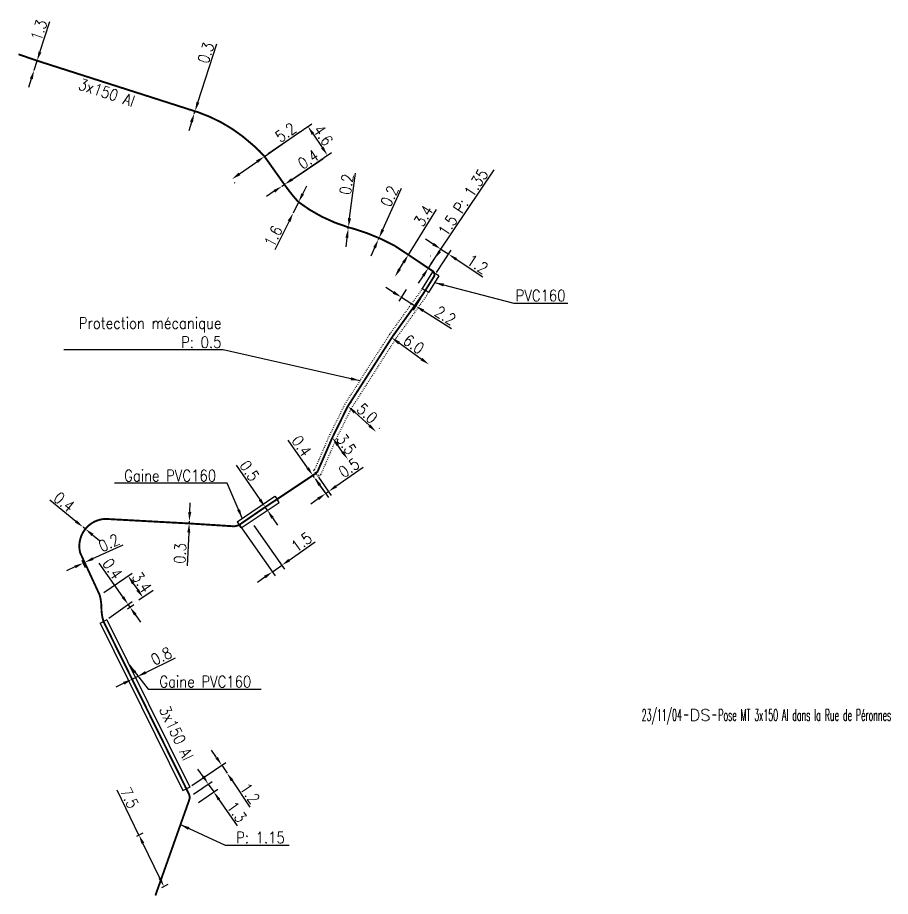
# Model space of a CAD drawing. Header units: millimetres. Extents: x 85000 to 86002, y 139000 to 139947.
# Drawn here: x 84999.9 to 85114.5, y 138999.9 to 139115.3 of the extents above; entities that cross this region are included whole.
import ezdxf
from ezdxf.enums import TextEntityAlignment as Align

# ---------------------------------------------------------------- set-up
doc = ezdxf.new("R2010")
doc.units = ezdxf.units.MM
doc.linetypes.add('DOT', pattern=[6.35, 0, -6.35])
doc.layers.get('0').update_dxf_attribs({"linetype": 'CONTINUOUS'})
doc.layers.get('DEFPOINTS').update_dxf_attribs({"linetype": 'CONTINUOUS'})
for name, color, linetype in [('M_100', 7, 'M_ST_6'), ('M_400', 7, 'CONTINUOUS'), ('M_420', 7, 'DOT'), ('M_910', 7, 'CONTINUOUS')]:
    doc.layers.add(name, color=color, linetype=linetype)
doc.styles.get("Standard").update_dxf_attribs({"font": 'romans.shx', "width": 0.85})
doc.linetypes.add('M_ST_6', pattern='A,5,-0.3,["||",Standard,S=1,R=0,X=0.35,Y=-0.5],-1.6', length=6.9)
doc.dimstyles.get("Standard").update_dxf_attribs({"dimtxt": 1.5, "dimasz": 1.2, "dimexe": 0.625, "dimexo": 0.625, "dimgap": 0.25, "dimtad": 1, "dimdec": 1, "dimzin": 0, "dimdsep": 46, "dimtxsty": 'Standard', "dimcen": -0.5, "dimadec": 0, "dimazin": 0, "dimtfac": 1, "dimtdec": 1, "dimtmove": 0, "dimatfit": 3, "dimfxl": 1, "dimtolj": 1, "dimtzin": 0, "dimarcsym": 0})

# ---------------------------------------------------------------- blocks, each defined once
blk = doc.blocks.new('*D0')
at = {"layer": 'DEFPOINTS', "color": 0, "linetype": 'Continuous', "transparency": 16777216}
for p in [(85002.44, 139109.64), (85002.44, 139109.64), (85002.04, 139108.4)]:
    blk.add_point(p, dxfattribs=at)
at = {"layer": 'M_100', "color": 0, "linetype": 'Continuous', "lineweight": -2, "transparency": 16777216}
for p, q in [((85002.81, 139110.78), (85004.09, 139114.77)), ((85002.04, 139108.4), (85002.44, 139109.64)), ((85001.68, 139107.26), (85001.31, 139106.11))]:
    blk.add_line(p, q, dxfattribs=at)
at = {"layer": 'M_100', "color": 0, "linetype": 'Continuous', "transparency": 16777216}
for points in [[(85002.62, 139110.84), (85003, 139110.72), (85002.44, 139109.64)], [(85001.49, 139107.32), (85001.87, 139107.2), (85002.04, 139108.4)]]:
    blk.add_solid(points, dxfattribs=at)
at = {"layer": 'M_100', "color": 0, "linetype": 'Continuous', "transparency": 16777216, "insert": (85002.68, 139113.65), "char_height": 1.5, "attachment_point": 5, "rotation": 72.2181}
blk.add_mtext('\\A1;1.3', dxfattribs=at)
blk = doc.blocks.new('*D1')
at = {"layer": 'DEFPOINTS', "color": 0, "linetype": 'Continuous', "transparency": 16777216}
for p in [(85023.08, 139102.72), (85023.18, 139103.03), (85023.18, 139103.03)]:
    blk.add_point(p, dxfattribs=at)
at = {"layer": 'M_100', "color": 0, "linetype": 'Continuous', "lineweight": -2, "transparency": 16777216}
for p, q in [((85023.55, 139104.17), (85026.05, 139111.87)), ((85022.49, 139102.91), (85022.49, 139102.91)), ((85022.59, 139103.22), (85022.59, 139103.22)), ((85023.08, 139102.72), (85023.18, 139103.03)), ((85022.71, 139101.58), (85022.34, 139100.44))]:
    blk.add_line(p, q, dxfattribs=at)
at = {"layer": 'M_100', "color": 0, "linetype": 'Continuous', "transparency": 16777216}
for points in [[(85023.36, 139104.23), (85023.74, 139104.11), (85023.18, 139103.03)], [(85022.52, 139101.64), (85022.9, 139101.52), (85023.08, 139102.72)]]:
    blk.add_solid(points, dxfattribs=at)
at = {"layer": 'M_100', "color": 0, "linetype": 'Continuous', "transparency": 16777216, "insert": (85024.61, 139110.67), "char_height": 1.5, "attachment_point": 5, "rotation": 72.0033}
blk.add_mtext('\\A1;0.3', dxfattribs=at)
blk = doc.blocks.new('*D2')
at = {"layer": 'DEFPOINTS', "color": 0, "linetype": 'Continuous', "transparency": 16777216}
for p in [(85034.91, 139093.38), (85034.91, 139093.38), (85034.58, 139093.15)]:
    blk.add_point(p, dxfattribs=at)
at = {"layer": 'M_100', "color": 0, "linetype": 'Continuous', "lineweight": -2, "transparency": 16777216}
for p, q in [((85035.91, 139094.04), (85039.94, 139096.74)), ((85034.58, 139093.15), (85034.91, 139093.38)), ((85033.58, 139092.49), (85032.58, 139091.82))]:
    blk.add_line(p, q, dxfattribs=at)
at = {"layer": 'M_100', "color": 0, "linetype": 'Continuous', "transparency": 16777216}
for points in [[(85035.8, 139094.21), (85036.02, 139093.88), (85034.91, 139093.38)], [(85033.47, 139092.65), (85033.69, 139092.32), (85034.58, 139093.15)]]:
    blk.add_solid(points, dxfattribs=at)
at = {"layer": 'M_100', "color": 0, "linetype": 'Continuous', "transparency": 16777216, "insert": (85038.04, 139096.67), "char_height": 1.5, "attachment_point": 5, "rotation": 33.7781}
blk.add_mtext('\\A1;0.4', dxfattribs=at)
blk = doc.blocks.new('*D3')
at = {"layer": 'DEFPOINTS', "color": 0, "linetype": 'Continuous', "transparency": 16777216}
for p in [(85036.77, 139091.07), (85036.06, 139089.63), (85036.06, 139089.63)]:
    blk.add_point(p, dxfattribs=at)
at = {"layer": 'M_100', "color": 0, "linetype": 'Continuous', "lineweight": -2, "transparency": 16777216}
for p, q in [((85037.31, 139092.15), (85037.84, 139093.22)), ((85036.77, 139091.07), (85036.06, 139089.63)), ((85037.33, 139090.79), (85037.33, 139090.79)), ((85036.62, 139089.36), (85036.62, 139089.36)), ((85035.53, 139088.56), (85033.67, 139084.8))]:
    blk.add_line(p, q, dxfattribs=at)
at = {"layer": 'M_100', "color": 0, "linetype": 'Continuous', "transparency": 16777216}
for points in [[(85037.13, 139092.23), (85037.48, 139092.06), (85036.77, 139091.07)], [(85035.35, 139088.65), (85035.71, 139088.47), (85036.06, 139089.63)]]:
    blk.add_solid(points, dxfattribs=at)
at = {"layer": 'M_100', "color": 0, "linetype": 'Continuous', "transparency": 16777216, "insert": (85033.44, 139086.58), "char_height": 1.5, "attachment_point": 5, "rotation": 63.6906}
blk.add_mtext('\\A1;1.6', dxfattribs=at)
blk = doc.blocks.new('*D4')
at = {"layer": 'DEFPOINTS', "color": 0, "linetype": 'Continuous', "transparency": 16777216}
for p in [(85032.27, 139097.1), (85040.56, 139097.23), (85034.91, 139093.38)]:
    blk.add_point(p, dxfattribs=at)
at = {"layer": 'M_100', "color": 0, "linetype": 'Continuous', "lineweight": -2, "transparency": 16777216}
for p, q in [((85032.79, 139097.45), (85038.51, 139101.35)), ((85038.67, 139100.01), (85039.89, 139098.22)), ((85035.43, 139093.73), (85041.08, 139097.59))]:
    blk.add_line(p, q, dxfattribs=at)
at = {"layer": 'M_100', "color": 0, "linetype": 'Continuous', "transparency": 16777216}
for points in [[(85038.84, 139100.12), (85038.51, 139099.89), (85038, 139101)], [(85040.05, 139098.34), (85039.72, 139098.11), (85040.56, 139097.23)]]:
    blk.add_solid(points, dxfattribs=at)
at = {"layer": 'M_100', "color": 0, "linetype": 'Continuous', "transparency": 16777216, "insert": (85040, 139099.84), "char_height": 1.5, "attachment_point": 5, "rotation": 304.2948}
blk.add_mtext('\\A1;4.6', dxfattribs=at)
blk = doc.blocks.new('*D5')
at = {"layer": 'DEFPOINTS', "color": 0, "linetype": 'Continuous', "transparency": 16777216}
for p in [(85032.24, 139097.13), (85032.29, 139097.06), (85027.98, 139094.17)]:
    blk.add_point(p, dxfattribs=at)
at = {"layer": 'M_100', "color": 0, "linetype": 'Continuous', "lineweight": -2, "transparency": 16777216}
for p, q in [((85032.29, 139097.06), (85036.95, 139100.31)), ((85029.01, 139094.78), (85031.31, 139096.37)), ((85032.59, 139096.62), (85032.65, 139096.55)), ((85028.33, 139093.65), (85028.39, 139093.58))]:
    blk.add_line(p, q, dxfattribs=at)
at = {"layer": 'M_100', "color": 0, "linetype": 'Continuous', "transparency": 16777216}
for points in [[(85031.19, 139096.54), (85031.42, 139096.21), (85032.29, 139097.06)], [(85028.9, 139094.94), (85029.13, 139094.61), (85028.03, 139094.09)]]:
    blk.add_solid(points, dxfattribs=at)
at = {"layer": 'M_100', "color": 0, "linetype": 'Continuous', "transparency": 16777216, "insert": (85035.08, 139100.22), "char_height": 1.5, "attachment_point": 5, "rotation": 34.8546}
blk.add_mtext('\\A1;5.2', dxfattribs=at)
blk = doc.blocks.new('*D6')
at = {"layer": 'DEFPOINTS', "color": 0, "linetype": 'Continuous', "transparency": 16777216}
for p in [(85049, 139073.25), (85049, 139073.25), (85053.87, 139069.75)]:
    blk.add_point(p, dxfattribs=at)
at = {"layer": 'M_100', "color": 0, "linetype": 'Continuous', "lineweight": -2, "transparency": 16777216}
blk.add_line((85052.89, 139070.45), (85049.97, 139072.55), dxfattribs=at)
at = {"layer": 'M_100', "color": 0, "linetype": 'Continuous', "transparency": 16777216}
for points in [[(85050.09, 139072.71), (85049.85, 139072.39), (85049, 139073.25)], [(85053.01, 139070.62), (85052.78, 139070.29), (85053.87, 139069.75)]]:
    blk.add_solid(points, dxfattribs=at)
at = {"layer": 'M_100', "color": 0, "linetype": 'Continuous', "transparency": 16777216, "insert": (85051.89, 139072.4), "char_height": 1.5, "attachment_point": 5, "rotation": 324.3342}
blk.add_mtext('\\A1;6.0', dxfattribs=at)
blk = doc.blocks.new('*D7')
at = {"layer": 'DEFPOINTS', "color": 0, "linetype": 'Continuous', "transparency": 16777216}
for p in [(85055.46, 139084.89), (85053.81, 139082.4), (85054.56, 139081.3)]:
    blk.add_point(p, dxfattribs=at)
at = {"layer": 'M_100', "color": 0, "linetype": 'Continuous', "lineweight": -2, "transparency": 16777216}
for p, q in [((85054.45, 139085.55), (85053.45, 139086.21)), ((85054.15, 139082.92), (85055.8, 139085.41)), ((85054.9, 139081.82), (85056.82, 139084.74)), ((85055.46, 139084.89), (85056.48, 139084.22)), ((85057.48, 139083.56), (85060.98, 139081.25))]:
    blk.add_line(p, q, dxfattribs=at)
at = {"layer": 'M_100', "color": 0, "linetype": 'Continuous', "transparency": 16777216}
for points in [[(85054.56, 139085.72), (85054.34, 139085.39), (85055.46, 139084.89)], [(85057.59, 139083.72), (85057.37, 139083.39), (85056.48, 139084.22)]]:
    blk.add_solid(points, dxfattribs=at)
at = {"layer": 'M_100', "color": 0, "linetype": 'Continuous', "transparency": 16777216, "insert": (85060.28, 139082.91), "char_height": 1.5, "attachment_point": 5, "rotation": 326.581}
blk.add_mtext('\\A1;1.2', dxfattribs=at)
blk = doc.blocks.new('*D8')
at = {"layer": 'DEFPOINTS', "color": 0, "linetype": 'Continuous', "transparency": 16777216}
for p in [(85054.64, 139083.61), (85053.81, 139082.4), (85053.82, 139082.39)]:
    blk.add_point(p, dxfattribs=at)
at = {"layer": 'M_100', "color": 0, "linetype": 'Continuous', "lineweight": -2, "transparency": 16777216}
for p, q in [((85055.29, 139084.61), (85062.45, 139095.31)), ((85053.81, 139082.4), (85054.62, 139083.62)), ((85054.12, 139083.95), (85054.1, 139083.96)), ((85053.31, 139082.74), (85053.29, 139082.75)), ((85053.14, 139081.4), (85052.48, 139080.4))]:
    blk.add_line(p, q, dxfattribs=at)
at = {"layer": 'M_100', "color": 0, "linetype": 'Continuous', "transparency": 16777216}
for points in [[(85055.13, 139084.72), (85055.46, 139084.5), (85054.62, 139083.62)], [(85052.98, 139081.51), (85053.31, 139081.29), (85053.81, 139082.4)]]:
    blk.add_solid(points, dxfattribs=at)
at = {"layer": 'M_100', "color": 0, "linetype": 'Continuous', "transparency": 16777216, "insert": (85058.37, 139091.02), "char_height": 1.5, "attachment_point": 5, "rotation": 56.2314}
blk.add_mtext('\\A1;1.5 P: 1.35', dxfattribs=at)
blk = doc.blocks.new('*D9')
at = {"layer": 'DEFPOINTS', "color": 0, "linetype": 'Continuous', "transparency": 16777216}
for p in [(85051.22, 139080.12), (85053.09, 139078.96), (85052.14, 139077.42)]:
    blk.add_point(p, dxfattribs=at)
at = {"layer": 'M_100', "color": 0, "linetype": 'Continuous', "lineweight": -2, "transparency": 16777216}
for p, q in [((85049.25, 139079.21), (85048.23, 139079.85)), ((85050.89, 139079.59), (85049.94, 139078.05)), ((85050.27, 139078.58), (85052.14, 139077.42)), ((85052.76, 139078.43), (85051.81, 139076.89)), ((85053.16, 139076.79), (85056.87, 139074.48))]:
    blk.add_line(p, q, dxfattribs=at)
at = {"layer": 'M_100', "color": 0, "linetype": 'Continuous', "transparency": 16777216}
for points in [[(85049.35, 139079.38), (85049.14, 139079.04), (85050.27, 139078.58)], [(85053.26, 139076.96), (85053.05, 139076.62), (85052.14, 139077.42)]]:
    blk.add_solid(points, dxfattribs=at)
at = {"layer": 'M_100', "color": 0, "linetype": 'Continuous', "transparency": 16777216, "insert": (85056.05, 139076.17), "char_height": 1.5, "attachment_point": 5, "rotation": 328.165}
blk.add_mtext('\\A1;2.2', dxfattribs=at)
blk = doc.blocks.new('*D10')
at = {"layer": 'DEFPOINTS', "color": 0, "linetype": 'Continuous', "transparency": 16777216}
for p in [(85051.19, 139084.15), (85051.19, 139084.15), (85049.41, 139081.25)]:
    blk.add_point(p, dxfattribs=at)
at = {"layer": 'M_100', "color": 0, "linetype": 'Continuous', "lineweight": -2, "transparency": 16777216}
for p, q in [((85051.19, 139084.15), (85054.87, 139090.11)), ((85050.04, 139082.28), (85050.56, 139083.13))]:
    blk.add_line(p, q, dxfattribs=at)
at = {"layer": 'M_100', "color": 0, "linetype": 'Continuous', "transparency": 16777216}
for points in [[(85050.39, 139083.23), (85050.73, 139083.02), (85051.19, 139084.15)], [(85049.87, 139082.38), (85050.21, 139082.17), (85049.41, 139081.25)]]:
    blk.add_solid(points, dxfattribs=at)
at = {"layer": 'M_100', "color": 0, "linetype": 'Continuous', "transparency": 16777216, "insert": (85053.17, 139089.26), "char_height": 1.5, "attachment_point": 5, "rotation": 58.3394}
blk.add_mtext('\\A1;3.4', dxfattribs=at)
blk = doc.blocks.new('*D11')
at = {"layer": 'DEFPOINTS', "color": 0, "linetype": 'Continuous', "transparency": 16777216}
for p in [(85047.25, 139086.17), (85047.33, 139086.35), (85047.33, 139086.35)]:
    blk.add_point(p, dxfattribs=at)
at = {"layer": 'M_100', "color": 0, "linetype": 'Continuous', "lineweight": -2, "transparency": 16777216}
for p, q in [((85047.83, 139087.45), (85050.27, 139092.88)), ((85047.25, 139086.17), (85047.33, 139086.35)), ((85046.76, 139085.07), (85046.27, 139083.98))]:
    blk.add_line(p, q, dxfattribs=at)
at = {"layer": 'M_100', "color": 0, "linetype": 'Continuous', "transparency": 16777216}
for points in [[(85047.64, 139087.53), (85048.01, 139087.36), (85047.33, 139086.35)], [(85046.58, 139085.16), (85046.94, 139084.99), (85047.25, 139086.17)]]:
    blk.add_solid(points, dxfattribs=at)
at = {"layer": 'M_100', "color": 0, "linetype": 'Continuous', "transparency": 16777216, "insert": (85048.71, 139091.84), "char_height": 1.5, "attachment_point": 5, "rotation": 65.7706}
blk.add_mtext('\\A1;0.2', dxfattribs=at)
blk = doc.blocks.new('*D12')
at = {"layer": 'DEFPOINTS', "color": 0, "linetype": 'Continuous', "transparency": 16777216}
for p in [(85043.28, 139087.56), (85043.31, 139087.76), (85043.31, 139087.76)]:
    blk.add_point(p, dxfattribs=at)
at = {"layer": 'M_100', "color": 0, "linetype": 'Continuous', "lineweight": -2, "transparency": 16777216}
for p, q in [((85043.47, 139088.95), (85044.26, 139094.85)), ((85043.28, 139087.56), (85043.31, 139087.76)), ((85043.12, 139086.37), (85042.96, 139085.18))]:
    blk.add_line(p, q, dxfattribs=at)
at = {"layer": 'M_100', "color": 0, "linetype": 'Continuous', "transparency": 16777216}
for points in [[(85043.27, 139088.97), (85043.67, 139088.92), (85043.31, 139087.76)], [(85042.92, 139086.4), (85043.32, 139086.35), (85043.28, 139087.56)]]:
    blk.add_solid(points, dxfattribs=at)
at = {"layer": 'M_100', "color": 0, "linetype": 'Continuous', "transparency": 16777216, "insert": (85043.06, 139093.41), "char_height": 1.5, "attachment_point": 5, "rotation": 82.3717}
blk.add_mtext('\\A1;0.2', dxfattribs=at)
blk = doc.blocks.new('*D13')
at = {"layer": 'DEFPOINTS', "color": 0, "linetype": 'Continuous', "transparency": 16777216}
for p in [(85043.24, 139064.25), (85046.94, 139060.88), (85046.96, 139060.9)]:
    blk.add_point(p, dxfattribs=at)
at = {"layer": 'M_100', "color": 0, "linetype": 'Continuous', "lineweight": -2, "transparency": 16777216}
for p, q in [((85043.66, 139064.71), (85043.67, 139064.73)), ((85044.14, 139063.46), (85046.07, 139061.71)), ((85047.36, 139061.35), (85047.38, 139061.36))]:
    blk.add_line(p, q, dxfattribs=at)
at = {"layer": 'M_100', "color": 0, "linetype": 'Continuous', "transparency": 16777216}
for points in [[(85044.27, 139063.61), (85044.01, 139063.31), (85043.25, 139064.26)], [(85046.2, 139061.86), (85045.93, 139061.56), (85046.96, 139060.9)]]:
    blk.add_solid(points, dxfattribs=at)
at = {"layer": 'M_100', "color": 0, "linetype": 'Continuous', "transparency": 16777216, "insert": (85045.78, 139063.32), "char_height": 1.5, "attachment_point": 5, "rotation": 317.7599}
blk.add_mtext('\\A1;5.0', dxfattribs=at)
blk = doc.blocks.new('*D14')
at = {"layer": 'DEFPOINTS', "color": 0, "linetype": 'Continuous', "transparency": 16777216}
for p in [(85041.22, 139060.12), (85041.22, 139060.12), (85043.24, 139057.26)]:
    blk.add_point(p, dxfattribs=at)
at = {"layer": 'M_100', "color": 0, "linetype": 'Continuous', "lineweight": -2, "transparency": 16777216}
blk.add_line((85042.55, 139058.24), (85041.91, 139059.14), dxfattribs=at)
at = {"layer": 'M_100', "color": 0, "linetype": 'Continuous', "transparency": 16777216}
for points in [[(85042.08, 139059.26), (85041.75, 139059.03), (85041.22, 139060.12)], [(85042.71, 139058.36), (85042.38, 139058.13), (85043.24, 139057.26)]]:
    blk.add_solid(points, dxfattribs=at)
at = {"layer": 'M_100', "color": 0, "linetype": 'Continuous', "transparency": 16777216, "insert": (85043.05, 139059.27), "char_height": 1.5, "attachment_point": 5, "rotation": 305.1365}
blk.add_mtext('\\A1;3.5', dxfattribs=at)
blk = doc.blocks.new('*D15')
at = {"layer": 'DEFPOINTS', "color": 0, "linetype": 'Continuous', "transparency": 16777216}
for p in [(85038.61, 139055.15), (85038.65, 139055.17), (85038.82, 139054.85)]:
    blk.add_point(p, dxfattribs=at)
at = {"layer": 'M_100', "color": 0, "linetype": 'Continuous', "lineweight": -2, "transparency": 16777216}
for p, q in [((85037.96, 139056.16), (85035.42, 139059.79)), ((85039.12, 139055.51), (85039.16, 139055.53)), ((85039.33, 139055.21), (85039.37, 139055.24)), ((85038.85, 139054.88), (85038.65, 139055.17)), ((85039.54, 139053.89), (85040.23, 139052.91))]:
    blk.add_line(p, q, dxfattribs=at)
at = {"layer": 'M_100', "color": 0, "linetype": 'Continuous', "transparency": 16777216}
for points in [[(85038.12, 139056.27), (85037.79, 139056.04), (85038.65, 139055.17)], [(85039.71, 139054.01), (85039.38, 139053.78), (85038.85, 139054.88)]]:
    blk.add_solid(points, dxfattribs=at)
at = {"layer": 'M_100', "color": 0, "linetype": 'Continuous', "transparency": 16777216, "insert": (85037.16, 139059.04), "char_height": 1.5, "attachment_point": 5, "rotation": 305.0032}
blk.add_mtext('\\A1;0.4', dxfattribs=at)
blk = doc.blocks.new('*D16')
at = {"layer": 'DEFPOINTS', "color": 0, "linetype": 'Continuous', "transparency": 16777216}
for p in [(85032.39, 139051.01), (85032.41, 139051.02), (85032.69, 139050.61)]:
    blk.add_point(p, dxfattribs=at)
at = {"layer": 'M_100', "color": 0, "linetype": 'Continuous', "lineweight": -2, "transparency": 16777216}
for p, q in [((85031.71, 139052), (85028.61, 139056.52)), ((85031.89, 139050.67), (85031.87, 139050.65)), ((85032.67, 139050.6), (85032.39, 139051.01)), ((85032.17, 139050.26), (85032.15, 139050.24)), ((85033.34, 139049.61), (85034.02, 139048.62))]:
    blk.add_line(p, q, dxfattribs=at)
at = {"layer": 'M_100', "color": 0, "linetype": 'Continuous', "transparency": 16777216}
for points in [[(85031.87, 139052.11), (85031.54, 139051.89), (85032.39, 139051.01)], [(85033.51, 139049.72), (85033.18, 139049.49), (85032.67, 139050.6)]]:
    blk.add_solid(points, dxfattribs=at)
at = {"layer": 'M_100', "color": 0, "linetype": 'Continuous', "transparency": 16777216, "insert": (85030.33, 139055.78), "char_height": 1.5, "attachment_point": 5, "rotation": 304.3919}
blk.add_mtext('\\A1;0.5', dxfattribs=at)
blk = doc.blocks.new('*D17')
at = {"layer": 'DEFPOINTS', "color": 0, "linetype": 'Continuous', "transparency": 16777216}
for p in [(85028.69, 139049.09), (85030.52, 139049.09), (85033.33, 139042.5)]:
    blk.add_point(p, dxfattribs=at)
at = {"layer": 'M_400', "color": 0, "linetype": 'Continuous', "lineweight": -2, "transparency": 16777216}
for p, q in [((85029.05, 139048.58), (85033.69, 139041.99)), ((85030.88, 139048.58), (85034.91, 139042.85)), ((85035.53, 139044.05), (85038.96, 139046.46)), ((85033.33, 139042.5), (85034.55, 139043.36)), ((85032.35, 139041.81), (85031.37, 139041.12))]:
    blk.add_line(p, q, dxfattribs=at)
at = {"layer": 'M_400', "color": 0, "linetype": 'Continuous', "transparency": 16777216}
for points in [[(85035.42, 139044.22), (85035.65, 139043.89), (85034.55, 139043.36)], [(85032.23, 139041.98), (85032.47, 139041.65), (85033.33, 139042.5)]]:
    blk.add_solid(points, dxfattribs=at)
at = {"layer": 'M_400', "color": 0, "linetype": 'Continuous', "transparency": 16777216, "insert": (85037.16, 139046.42), "char_height": 1.5, "attachment_point": 5, "rotation": 35.1365}
blk.add_mtext('\\A1;1.5', dxfattribs=at)
blk = doc.blocks.new('*D18')
at = {"layer": 'DEFPOINTS', "color": 0, "linetype": 'Continuous', "transparency": 16777216}
for p in [(85015.81, 139007.94), (85014.98, 139007.53), (85018.25, 139000.79)]:
    blk.add_point(p, dxfattribs=at)
at = {"layer": 'M_100', "color": 0, "linetype": 'Continuous', "lineweight": -2, "transparency": 16777216}
for p, q in [((85015.81, 139007.94), (85012.97, 139013.81)), ((85015.54, 139007.81), (85016.37, 139008.21)), ((85018.55, 139002.27), (85016.33, 139006.86)), ((85018.81, 139001.06), (85019.64, 139001.47))]:
    blk.add_line(p, q, dxfattribs=at)
at = {"layer": 'M_100', "color": 0, "linetype": 'Continuous', "transparency": 16777216}
for points in [[(85016.51, 139006.94), (85016.15, 139006.77), (85015.81, 139007.94)], [(85018.73, 139002.36), (85018.37, 139002.19), (85019.08, 139001.19)]]:
    blk.add_solid(points, dxfattribs=at)
at = {"layer": 'M_100', "color": 0, "linetype": 'Continuous', "transparency": 16777216, "insert": (85014.56, 139012.82), "char_height": 1.5, "attachment_point": 5, "rotation": 295.8405}
blk.add_mtext('\\A1;7.5', dxfattribs=at)
blk = doc.blocks.new('*D19')
at = {"layer": 'DEFPOINTS', "color": 0, "linetype": 'Continuous', "transparency": 16777216}
for p in [(85027.38, 139016.07), (85027.38, 139016.07), (85022.22, 139014.1)]:
    blk.add_point(p, dxfattribs=at)
at = {"layer": 'M_400', "color": 0, "linetype": 'Continuous', "lineweight": -2, "transparency": 16777216}
for p, q in [((85026.01, 139018.1), (85025.34, 139019.1)), ((85022.74, 139014.45), (85027.2, 139017.46)), ((85026.68, 139017.11), (85027.38, 139016.07)), ((85028.05, 139015.08), (85030.39, 139011.6))]:
    blk.add_line(p, q, dxfattribs=at)
at = {"layer": 'M_400', "color": 0, "linetype": 'Continuous', "transparency": 16777216}
for points in [[(85026.18, 139018.21), (85025.85, 139017.99), (85026.68, 139017.11)], [(85028.22, 139015.19), (85027.88, 139014.97), (85027.38, 139016.07)]]:
    blk.add_solid(points, dxfattribs=at)
at = {"layer": 'M_400', "color": 0, "linetype": 'Continuous', "transparency": 16777216, "insert": (85030.39, 139013.4), "char_height": 1.5, "attachment_point": 5, "rotation": 303.99}
blk.add_mtext('\\A1;1.2', dxfattribs=at)
blk = doc.blocks.new('*D20')
at = {"layer": 'DEFPOINTS', "color": 0, "transparency": 16777216}
for p in [(85013.81, 139037.28), (85014.64, 139037.87), (85011.33, 139036.08)]:
    blk.add_point(p, dxfattribs=at)
at = {"layer": 'M_400', "color": 0, "lineweight": -2, "transparency": 16777216}
for p, q in [((85013.7, 139039.22), (85010.58, 139043.66)), ((85011.84, 139036.44), (85014.9, 139038.59)), ((85014.32, 139037.64), (85015.16, 139038.23)), ((85014.64, 139037.87), (85014.39, 139038.24)), ((85015.33, 139036.89), (85016.02, 139035.91))]:
    blk.add_line(p, q, dxfattribs=at)
at = {"layer": 'M_400', "color": 0, "transparency": 16777216}
for points in [[(85013.86, 139039.33), (85013.53, 139039.1), (85014.39, 139038.24)], [(85015.5, 139037), (85015.17, 139036.77), (85014.64, 139037.87)]]:
    blk.add_solid(points, dxfattribs=at)
at = {"layer": 'M_400', "color": 0, "transparency": 16777216, "insert": (85012.32, 139042.91), "char_height": 1.5, "attachment_point": 5, "rotation": 305.0961}
blk.add_mtext('\\A1;0.4', dxfattribs=at)
blk = doc.blocks.new('*D21')
at = {"layer": 'DEFPOINTS', "color": 0, "linetype": 'Continuous', "transparency": 16777216}
for p in [(85018.18, 139040.41), (85010.67, 139039.43), (85016.33, 139039.15)]:
    blk.add_point(p, dxfattribs=at)
at = {"layer": 'M_100', "color": 0, "linetype": 'Continuous', "lineweight": -2, "transparency": 16777216}
for p, q in [((85011.19, 139039.79), (85014.9, 139042.33)), ((85015.06, 139040.99), (85015.65, 139040.14)), ((85017.66, 139040.06), (85015.81, 139038.79))]:
    blk.add_line(p, q, dxfattribs=at)
at = {"layer": 'M_100', "color": 0, "linetype": 'Continuous', "transparency": 16777216}
for points in [[(85015.23, 139041.1), (85014.9, 139040.87), (85014.38, 139041.98)], [(85015.81, 139040.25), (85015.48, 139040.02), (85016.33, 139039.15)]]:
    blk.add_solid(points, dxfattribs=at)
at = {"layer": 'M_100', "color": 0, "linetype": 'Continuous', "transparency": 16777216, "insert": (85016.18, 139041.13), "char_height": 1.5, "attachment_point": 5, "rotation": 304.4162}
blk.add_mtext('\\A1;3.4', dxfattribs=at)
blk = doc.blocks.new('*D22')
at = {"layer": 'DEFPOINTS', "color": 0, "linetype": 'Continuous', "transparency": 16777216}
for p in [(85015.62, 139028.76), (85015.63, 139028.75), (85014.91, 139028.39)]:
    blk.add_point(p, dxfattribs=at)
at = {"layer": 'M_100', "color": 0, "linetype": 'Continuous', "lineweight": -2, "transparency": 16777216}
for p, q in [((85016.7, 139029.29), (85020.62, 139031.23)), ((85014.64, 139028.95), (85014.63, 139028.97)), ((85014.91, 139028.41), (85015.62, 139028.76)), ((85015.35, 139029.31), (85015.35, 139029.32)), ((85013.83, 139027.87), (85012.76, 139027.34))]:
    blk.add_line(p, q, dxfattribs=at)
at = {"layer": 'M_100', "color": 0, "linetype": 'Continuous', "transparency": 16777216}
for points in [[(85016.61, 139029.47), (85016.79, 139029.11), (85015.62, 139028.76)], [(85013.74, 139028.05), (85013.92, 139027.69), (85014.91, 139028.41)]]:
    blk.add_solid(points, dxfattribs=at)
at = {"layer": 'M_100', "color": 0, "linetype": 'Continuous', "transparency": 16777216, "insert": (85018.75, 139031.43), "char_height": 1.5, "attachment_point": 5, "rotation": 26.347}
blk.add_mtext('\\A1;0.8', dxfattribs=at)
blk = doc.blocks.new('*D23')
at = {"layer": 'DEFPOINTS', "color": 0, "linetype": 'Continuous', "transparency": 16777216}
for p in [(85024.92, 139014.63), (85022.46, 139012.94), (85023.12, 139011.87)]:
    blk.add_point(p, dxfattribs=at)
at = {"layer": 'M_100', "color": 0, "linetype": 'Continuous', "lineweight": -2, "transparency": 16777216}
for p, q in [((85024.24, 139015.62), (85023.56, 139016.61)), ((85022.98, 139013.3), (85025.44, 139014.99)), ((85023.64, 139012.23), (85026.15, 139013.95)), ((85024.92, 139014.63), (85025.63, 139013.6)), ((85026.31, 139012.61), (85028.69, 139009.16))]:
    blk.add_line(p, q, dxfattribs=at)
at = {"layer": 'M_100', "color": 0, "linetype": 'Continuous', "transparency": 16777216}
for points in [[(85024.4, 139015.74), (85024.08, 139015.51), (85024.92, 139014.63)], [(85026.48, 139012.72), (85026.15, 139012.5), (85025.63, 139013.6)]]:
    blk.add_solid(points, dxfattribs=at)
at = {"layer": 'M_100', "color": 0, "linetype": 'Continuous', "transparency": 16777216, "insert": (85028.67, 139010.96), "char_height": 1.5, "attachment_point": 5, "rotation": 304.5558}
blk.add_mtext('\\A1;1.3', dxfattribs=at)
blk = doc.blocks.new('*D24')
at = {"layer": 'DEFPOINTS', "color": 0, "linetype": 'Continuous', "transparency": 16777216}
for p in [(85008.05, 139044.62), (85008.23, 139044.7), (85008.5, 139043.65)]:
    blk.add_point(p, dxfattribs=at)
at = {"layer": 'M_100', "color": 0, "linetype": 'Continuous', "lineweight": -2, "transparency": 16777216}
for p, q in [((85009.77, 139044.24), (85013.74, 139046.07)), ((85008.32, 139044.05), (85008.76, 139043.08)), ((85008.5, 139044.13), (85008.94, 139043.17)), ((85008.5, 139043.65), (85008.68, 139043.74)), ((85007.41, 139043.15), (85006.32, 139042.64))]:
    blk.add_line(p, q, dxfattribs=at)
at = {"layer": 'M_100', "color": 0, "linetype": 'Continuous', "transparency": 16777216}
for points in [[(85007.33, 139043.33), (85007.49, 139042.97), (85008.5, 139043.65)], [(85009.69, 139044.42), (85009.85, 139044.06), (85008.68, 139043.74)]]:
    blk.add_solid(points, dxfattribs=at)
at = {"layer": 'M_100', "color": 0, "linetype": 'Continuous', "transparency": 16777216, "insert": (85011.88, 139046.32), "char_height": 1.5, "attachment_point": 5, "rotation": 24.8152}
blk.add_mtext('\\A1;0.2', dxfattribs=at)
blk = doc.blocks.new('*D25')
at = {"layer": 'DEFPOINTS', "color": 0, "linetype": 'Continuous', "transparency": 16777216}
for p in [(85008.47, 139048.38), (85008.47, 139048.38), (85008.78, 139048.13)]:
    blk.add_point(p, dxfattribs=at)
at = {"layer": 'M_100', "color": 0, "linetype": 'Continuous', "lineweight": -2, "transparency": 16777216}
for p, q in [((85007.53, 139049.14), (85004.09, 139051.93)), ((85008.78, 139048.13), (85008.47, 139048.38)), ((85009.71, 139047.37), (85010.64, 139046.62))]:
    blk.add_line(p, q, dxfattribs=at)
at = {"layer": 'M_100', "color": 0, "linetype": 'Continuous', "transparency": 16777216}
for points in [[(85007.66, 139049.29), (85007.41, 139048.98), (85008.47, 139048.38)], [(85009.83, 139047.53), (85009.58, 139047.22), (85008.78, 139048.13)]]:
    blk.add_solid(points, dxfattribs=at)
at = {"layer": 'M_100', "color": 0, "linetype": 'Continuous', "transparency": 16777216, "insert": (85005.98, 139051.69), "char_height": 1.5, "attachment_point": 5, "rotation": 320.9475}
blk.add_mtext('\\A1;0.4', dxfattribs=at)
blk = doc.blocks.new('*D26')
at = {"layer": 'DEFPOINTS', "color": 0, "linetype": 'Continuous', "transparency": 16777216}
for p in [(85022.41, 139048.86), (85022.42, 139048.86), (85022.43, 139049.16)]:
    blk.add_point(p, dxfattribs=at)
at = {"layer": 'M_100', "color": 0, "linetype": 'Continuous', "lineweight": -2, "transparency": 16777216}
for p, q in [((85022.48, 139050.36), (85022.54, 139051.56)), ((85021.79, 139048.89), (85021.78, 139048.9)), ((85021.81, 139049.19), (85021.8, 139049.19)), ((85022.42, 139049.16), (85022.41, 139048.86)), ((85022.35, 139047.67), (85022.13, 139043.3))]:
    blk.add_line(p, q, dxfattribs=at)
at = {"layer": 'M_100', "color": 0, "linetype": 'Continuous', "transparency": 16777216}
for points in [[(85022.28, 139050.37), (85022.68, 139050.35), (85022.42, 139049.16)], [(85022.15, 139047.68), (85022.55, 139047.66), (85022.41, 139048.86)]]:
    blk.add_solid(points, dxfattribs=at)
at = {"layer": 'M_100', "color": 0, "linetype": 'Continuous', "transparency": 16777216, "insert": (85021.21, 139044.93), "char_height": 1.5, "attachment_point": 5, "rotation": 87.1017}
blk.add_mtext('\\A1;0.3', dxfattribs=at)
blk = doc.blocks.new('*D27')
at = {"layer": 'DEFPOINTS', "color": 0, "linetype": 'Continuous', "transparency": 16777216}
for p in [(85039.03, 139055.43), (85038.65, 139055.17), (85040.32, 139052.79)]:
    blk.add_point(p, dxfattribs=at)
at = {"layer": 'M_420', "color": 0, "linetype": 'Continuous', "lineweight": -2, "transparency": 16777216}
for p, q in [((85041.68, 139053.75), (85045.26, 139056.26)), ((85039.01, 139054.66), (85040.68, 139052.28)), ((85039.39, 139054.92), (85041.06, 139052.54)), ((85040.32, 139052.79), (85040.7, 139053.06)), ((85039.34, 139052.1), (85038.36, 139051.41))]:
    blk.add_line(p, q, dxfattribs=at)
at = {"layer": 'M_420', "color": 0, "linetype": 'Continuous', "transparency": 16777216}
for points in [[(85041.57, 139053.91), (85041.8, 139053.58), (85040.7, 139053.06)], [(85039.23, 139052.26), (85039.46, 139051.94), (85040.32, 139052.79)]]:
    blk.add_solid(points, dxfattribs=at)
at = {"layer": 'M_420', "color": 0, "linetype": 'Continuous', "transparency": 16777216, "insert": (85043.39, 139056.17), "char_height": 1.5, "attachment_point": 5, "rotation": 35.1365}
blk.add_mtext('\\A1;0.5', dxfattribs=at)
blk = doc.blocks.new('GIS_MODF')
at = {"color": 0, "linetype": 'Continuous', "flags": 128}
for points in [[(-2.18, -0.01), (-1.68, -0.01)], [(1.52, -0.01), (2.02, -0.01)]]:
    blk.add_lwpolyline(points, dxfattribs=at)
at = {"color": 0, "linetype": 'Continuous', "width": 0.5}
blk.add_attdef('DATE', text='', height=1.5, dxfattribs=at).set_placement((-2.5, -0.8), align=Align.RIGHT)
at = {"color": 0, "linetype": 'Continuous', "width": 1.771291}
blk.add_attdef('USER', text='', height=1.5, dxfattribs=at).set_placement((-1.51, -0.8), (1.28, -0.8), align=Align.FIT)
at = {"color": 0, "linetype": 'Continuous', "width": 0.5}
blk.add_attdef('DESC', (2.29, -0.8), '', height=1.5, dxfattribs=at)

msp = doc.modelspace()

# ---------------------------------------------------------------- linework, layer by layer
at = {"layer": 'M_100', "const_width": 0.25}
msp.add_lwpolyline([(85017.97, 139000), (85022.39, 139012.48, 0.217014), (85022.34, 139013.4), (85011.15, 139036), (85011.14, 139036.03, -0.073502), (85010.88, 139037.82, 0.067217), (85010.66, 139039.45), (85008.13, 139044.93, -0.010576), (85008.08, 139045.06, -0.470304), (85011.39, 139049.46), (85020.17, 139048.98), (85022.42, 139048.86), (85028.23, 139048.49, 0.126573), (85029.03, 139048.71), (85032.21, 139050.89), (85038.62, 139055.16), (85038.82, 139055.29, 0.205197), (85039.42, 139056.04), (85041.16, 139060.04), (85043.21, 139064.21), (85049.1, 139073.4), (85053.1, 139078.97), (85054.56, 139081.3, 0.344993), (85054.4, 139082), (85051.2, 139084.14), (85049.38, 139085.34, 0.055375), (85043.96, 139087.58), (85043.28, 139087.77, -0.090962), (85036.72, 139091.11, -0.029085), (85034.94, 139093.34), (85032.27, 139097.1), (85031.68, 139097.72, 0.02317), (85030.64, 139098.68, 0.102001), (85023.59, 139102.87), (85023.56, 139102.88), (85023.17, 139103), (85002.44, 139109.64), (85000, 139110.48)], format="xyb", dxfattribs=at)
at = {"layer": 'M_400', "color": 7}
for p, q in [((85054.34, 139081.9), (85052.99, 139079.74)), ((85054.34, 139081.9), (85054.77, 139081.64)), ((85055.19, 139081.37), (85053.84, 139079.21)), ((85055.19, 139081.37), (85054.77, 139081.64)), ((85052.99, 139079.74), (85053.42, 139079.48)), ((85053.84, 139079.21), (85053.42, 139079.48)), ((85028.69, 139049.09), (85033.66, 139052.46)), ((85033.66, 139052.46), (85033.94, 139052.04)), ((85034.22, 139051.63), (85033.94, 139052.04)), ((85029.25, 139048.27), (85034.22, 139051.63)), ((85028.69, 139049.09), (85028.97, 139048.68)), ((85029.25, 139048.27), (85028.97, 139048.68)), ((85010.7, 139035.77), (85011.15, 139036)), ((85010.7, 139035.77), (85021.59, 139013.79)), ((85011.6, 139036.22), (85011.15, 139036)), ((85011.6, 139036.22), (85022.49, 139014.23)), ((85021.59, 139013.79), (85022.04, 139014.01)), ((85022.49, 139014.23), (85022.04, 139014.01))]:
    msp.add_line(p, q, dxfattribs=at)
at = {"layer": 'M_420', "color": 7, "ltscale": 0.025}
for p, q in [((85052.98, 139079.72), (85052.73, 139079.28)), ((85052.98, 139079.72), (85053.42, 139079.48)), ((85053.85, 139079.23), (85053.42, 139079.48)), ((85052.73, 139079.28), (85048.74, 139073.73)), ((85053.57, 139078.74), (85049.57, 139073.17)), ((85053.85, 139079.23), (85053.57, 139078.74)), ((85048.74, 139073.73), (85044.82, 139067.61)), ((85049.57, 139073.17), (85045.67, 139067.07)), ((85044.82, 139067.61), (85042.84, 139064.51)), ((85045.67, 139067.07), (85043.71, 139064.02)), ((85042.84, 139064.51), (85040.77, 139060.33)), ((85043.71, 139064.02), (85041.68, 139059.91)), ((85040.77, 139060.33), (85038.87, 139055.93)), ((85041.68, 139059.91), (85039.68, 139055.28)), ((85038.87, 139055.93), (85038.74, 139055.84)), ((85038.74, 139055.84), (85039.03, 139055.43)), ((85039.32, 139055.02), (85039.03, 139055.43)), ((85039.68, 139055.28), (85039.32, 139055.02))]:
    msp.add_line(p, q, dxfattribs=at)

# ---------------------------------------------------------------- block references
at = {"layer": 'M_910', "linetype": 'Continuous'}
ref = msp.add_blockref('GIS_MODF', (85089.6, 139023.75), dxfattribs=at)
ref.add_attrib('DATE', '23/11/04', dxfattribs={"layer": '0', "color": 0, "linetype": 'Continuous', "height": 1.5, "width": 0.5}).set_placement((85087.1, 139022.95), align=Align.RIGHT)
ref.add_attrib('USER', 'DS', dxfattribs={"layer": '0', "color": 0, "linetype": 'Continuous', "height": 1.5, "width": 1.025485}).set_placement((85088.09, 139022.95), (85090.87, 139022.95), align=Align.FIT)
ref.add_attrib('DESC', 'Pose MT 3x150 Al dans la Rue de Péronnes', (85091.89, 139022.95), dxfattribs={"layer": '0', "color": 0, "linetype": 'Continuous', "height": 1.5, "width": 0.5})

# ---------------------------------------------------------------- texts
at = {"insert": (85018.49, 139027.33), "char_height": 1.5, "attachment_point": 7}
msp.add_mtext('Gaine PVC160', dxfattribs=at)
at = {"layer": 'M_100', "linetype": 'Continuous', "width": 0.85}
for rotation, p in [(341.8057, (85011.58, 139105.45)), (295.3232, (85020.72, 139021.34))]:
    msp.add_text('3x150 Al', height=1.5, rotation=rotation, dxfattribs=at).set_placement(p, align=Align.MIDDLE)
at = {"layer": 'M_100', "linetype": 'Continuous', "insert": (85028.57, 139006.85), "char_height": 1.5, "attachment_point": 7}
msp.add_mtext('P: 1.15', dxfattribs=at)
at = {"layer": 'M_400', "linetype": 'Continuous', "char_height": 1.5}
for s, insert, attachment_point in [('PVC160', (85065.27, 139078.05), 7), ('Gaine PVC160', (85025.94, 139054.39), 9)]:
    msp.add_mtext(s, dxfattribs=dict(at, insert=insert, attachment_point=attachment_point))
at = {"layer": 'M_420', "linetype": 'Continuous', "insert": (85026.64, 139071.92), "char_height": 1.5, "attachment_point": 9}
msp.add_mtext('Protection mécanique\\PP: 0.5', dxfattribs=at)

# ---------------------------------------------------------------- dimensions: what is measured, and where the dimension line sits
at = {"layer": 'M_100', "linetype": 'Continuous'}
for base, p1, p2, angle, picture, middle, dimtype in [((85002.44, 139109.64), (85002.04, 139108.4), (85002.44, 139109.64), 72.2181, '*D0', (85003.63, 139113.35), 161), ((85023.18, 139103.03), (85023.08, 139102.72), (85023.18, 139103.03), 72.0033, '*D1', (85025.56, 139110.36), 161), ((85032.29, 139097.06), (85027.98, 139094.17), (85032.24, 139097.13), 34.8546, '*D5', (85035.65, 139099.4), 161), ((85040.56, 139097.23), (85032.27, 139097.1), (85034.91, 139093.38), 124.2948, '*D4', (85039.17, 139099.28), 160), ((85034.91, 139093.38), (85034.58, 139093.15), (85034.91, 139093.38), 33.7781, '*D2', (85038.59, 139095.84), 161), ((85043.31, 139087.76), (85043.28, 139087.56), (85043.31, 139087.76), 82.3717, '*D12', (85044.05, 139093.28), 161), ((85047.33, 139086.35), (85047.25, 139086.17), (85047.33, 139086.35), 65.7706, '*D11', (85049.62, 139091.43), 161), ((85036.06, 139089.63), (85036.77, 139091.07), (85036.06, 139089.63), 243.6906, '*D3', (85034.34, 139086.14), 161), ((85051.19, 139084.15), (85049.41, 139081.25), (85051.19, 139084.15), 58.3394, '*D10', (85054.02, 139088.74), 161), ((85055.46, 139084.89), (85054.56, 139081.3), (85053.81, 139082.4), 146.581, '*D7', (85059.73, 139082.07), 160), ((85052.14, 139077.42), (85051.22, 139080.12), (85053.09, 139078.96), 328.165, '*D9', (85055.52, 139075.32), 161), ((85049, 139073.25), (85053.87, 139069.75), (85049, 139073.25), 144.3342, '*D6', (85051.31, 139071.59), 161), ((85046.96, 139060.9), (85043.24, 139064.25), (85046.94, 139060.88), 317.7599, '*D13', (85045.1, 139062.58), 161), ((85041.22, 139060.12), (85043.24, 139057.26), (85041.22, 139060.12), 125.1365, '*D14', (85042.23, 139058.69), 161), ((85038.65, 139055.17), (85038.82, 139054.85), (85038.61, 139055.15), 125.0032, '*D15', (85036.34, 139058.46), 161), ((85032.39, 139051.01), (85032.69, 139050.61), (85032.41, 139051.02), 124.3919, '*D16', (85029.51, 139055.22), 161), ((85008.47, 139048.38), (85008.78, 139048.13), (85008.47, 139048.38), 140.9475, '*D25', (85005.35, 139050.91), 161), ((85022.41, 139048.86), (85022.43, 139049.16), (85022.42, 139048.86), 267.1017, '*D26', (85022.21, 139044.88), 161), ((85008.5, 139043.65), (85008.23, 139044.7), (85008.05, 139044.62), 204.8152, '*D24', (85012.3, 139045.41), 161), ((85016.33, 139039.15), (85010.67, 139039.43), (85018.18, 139040.41), 304.4162, '*D21', (85015.36, 139040.56), 160), ((85015.62, 139028.76), (85014.91, 139028.39), (85015.63, 139028.75), 26.347, '*D22', (85019.2, 139030.53), 161), ((85024.92, 139014.63), (85023.12, 139011.87), (85022.46, 139012.94), 124.5558, '*D23', (85027.84, 139010.39), 160), ((85015.81, 139007.94), (85018.25, 139000.79), (85014.98, 139007.53), 115.8405, '*D18', (85013.66, 139012.38), 161)]:
    dim = msp.add_linear_dim(base=base, p1=p1, p2=p2, angle=angle, dimstyle='Standard', dxfattribs=at)
    dim.commit()
    dim.dimension.update_dxf_attribs({"geometry": picture, "text_midpoint": middle, "dimtype": dimtype})
dim = msp.add_linear_dim(base=(85053.81, 139082.4), p1=(85054.64, 139083.61), p2=(85053.82, 139082.39), angle=236.2314, text='<> P: 1.35', dimstyle='Standard', dxfattribs=at)
dim.commit()
dim.dimension.update_dxf_attribs({"geometry": '*D8', "text_midpoint": (85059.2, 139090.46), "dimtype": 161})
at = {"layer": 'M_400', "linetype": 'Continuous'}
for base, p1, p2, angle, picture, middle in [((85033.33, 139042.5), (85030.52, 139049.09), (85028.69, 139049.09), 35.1365, '*D17', (85037.74, 139045.6)), ((85027.3789, 139016.0722), (85022.2172, 139014.0957), (85027.3789, 139016.0722), 303.99, '*D19', (85029.5562, 139012.843))]:
    dim = msp.add_linear_dim(base=base, p1=p1, p2=p2, angle=angle, dimstyle='Standard', dxfattribs=at)
    dim.commit()
    dim.dimension.update_dxf_attribs({"geometry": picture, "text_midpoint": middle, "dimtype": 160})
at = {"layer": 'M_400'}
dim = msp.add_linear_dim(base=(85014.64, 139037.87), p1=(85011.33, 139036.08), p2=(85013.81, 139037.28), angle=305.0961, dimstyle='Standard', dxfattribs=at)
dim.commit()
dim.dimension.update_dxf_attribs({"geometry": '*D20', "text_midpoint": (85011.51, 139042.34), "dimtype": 160})
at = {"layer": 'M_420', "linetype": 'Continuous'}
dim = msp.add_linear_dim(base=(85040.32, 139052.79), p1=(85039.03, 139055.43), p2=(85038.65, 139055.17), angle=35.1365, dimstyle='Standard', dxfattribs=at)
dim.commit()
dim.dimension.update_dxf_attribs({"geometry": '*D27', "text_midpoint": (85043.96, 139055.35), "dimtype": 160})

# ---------------------------------------------------------------- leaders
at = {"annotation_type": 0, "has_hookline": 1, "hookline_direction": 0, "text_width": 13.36}
msp.add_leader([(85014.55, 139030.25), (85017.04, 139027.08), (85018.24, 139027.08)], dimstyle='Standard', override={"dimgap": 0.25, "dimtad": 1}, dxfattribs=at)
at = {"layer": 'M_100', "linetype": 'Continuous', "annotation_type": 0, "has_hookline": 1, "hookline_direction": 0, "text_width": 6.98}
msp.add_leader([(85021.26, 139009.3), (85027.12, 139006.6), (85028.32, 139006.6)], dimstyle='Standard', dxfattribs=at)
at = {"layer": 'M_400', "linetype": 'Continuous', "annotation_type": 0, "has_hookline": 1}
for points, hookline_direction, text_width in [([(85054.64, 139080.49), (85065.02, 139077.8)], 0, 6.86), ([(85029.37, 139049.55), (85027.39, 139054.14), (85026.19, 139054.14)], 1, 13.36)]:
    msp.add_leader(points, dimstyle='Standard', override={"dimgap": 0.25, "dimtad": 1}, dxfattribs=dict(at, hookline_direction=hookline_direction, text_width=text_width))
at = {"layer": 'M_420', "linetype": 'Continuous', "annotation_type": 0, "has_hookline": 1, "hookline_direction": 1, "text_width": 20.7}
msp.add_leader([(85044.82, 139067.61), (85026.89, 139071.67)], dimstyle='Standard', override={"dimgap": 0.25, "dimtad": 1}, dxfattribs=at)

doc.saveas('drawing.dxf')
